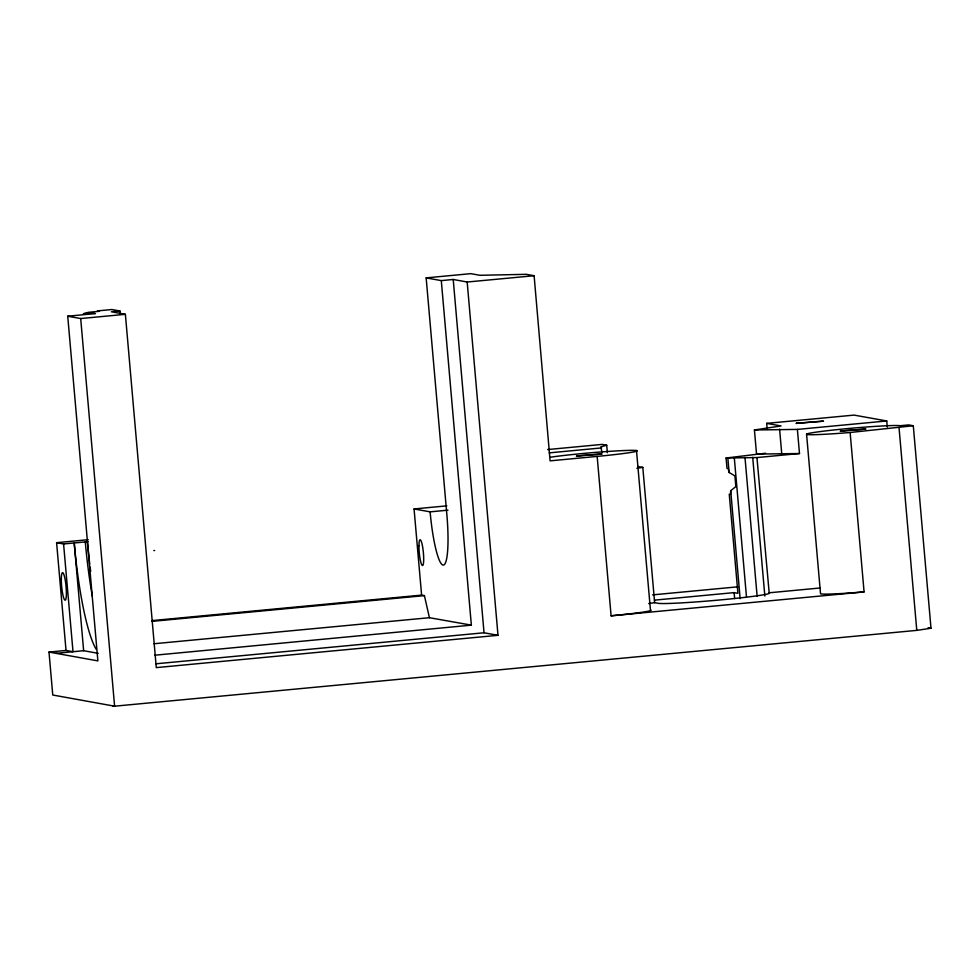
<?xml version="1.0" encoding="UTF-8"?>
<svg xmlns="http://www.w3.org/2000/svg" width="980" height="980" viewBox="0 0 980 980"><rect width="100%" height="100%" fill="white"/><g stroke="black" fill="none" stroke-linecap="round" stroke-linejoin="round"><path stroke-width="1.47" d="M765.552 453.238L726.082 458.015L726.989 468.354L728.152 468.575L729.108 472.47L734.914 475.9L735.845 486.607L730.7 490.735L730.418 494.422L729.255 494.214L737.916 593.304L734.118 592.618L654.432 600.152M607.367 452.699L606.706 445.226L600.801 446.843L602.026 452.442M754.429 429.975L797.377 429.412L799.496 453.532L756.536 454.095L754.429 429.975L781.048 425.957L766.679 423.372L767.217 429.436M112.945 706.347L916.778 630.373L931 628.241L913.287 425.749L908.668 424.916L900.155 425.724A47.285 2.058 -5 0 0 849.758 428.395A47.285 2.058 -5 0 0 806.577 434.238L820.517 593.647A47.285 2.058 -5 0 0 864.078 591.896L850.126 432.486A47.285 2.058 -5 0 1 806.577 434.238M850.126 432.486L913.287 425.749M636.878 468.269L642.807 467.387L654.64 602.663L658.131 603.3A56.276 2.45 -5 0 0 715.229 600.373A56.276 2.45 -5 0 0 769.239 593.439L756.94 457.562L726.082 458.015M648.711 603.545L654.64 602.663M88.176 541.671L63.578 543.949L56.595 542.687L66.028 650.451L73.01 651.712L63.578 543.949M154.62 655.228L471.356 625.142L441.294 280.611L426.153 277.879L446.88 514.88A51.952 8.208 84.6 0 1 443.034 565.068A51.952 8.208 84.6 0 1 430.122 511.854L414.062 508.951L421.608 595.117L424.401 595.62L429.424 617.706L471.356 625.142M426.153 277.879L470.841 273.653L479.906 275.294L526.383 274.327L534.112 275.723L550.099 460.857L597.163 456.398A47.873 2.083 -5 0 0 629.956 450.359A47.873 2.083 -5 0 0 550.699 457.17M120.197 314.041L119.928 310.991L111.414 311.787L125.379 314.323L156.286 667.613L497.999 635.31L467.178 282.019L453.213 279.484L441.294 280.611M67.73 316.209L80.691 318.549L114.599 706.188L52.761 695.016L49 652.067L97.878 660.888L67.73 316.209L95.391 313.588L91.9 312.963L83.386 313.759L88.408 312.326L99.47 311.285L97.375 310.905L111.843 309.533L119.928 310.991M80.691 318.549L125.379 314.323M467.178 282.019L534.112 275.723M766.679 423.372L854.07 415.104L886.753 420.959L887.28 427.035M547.612 449.563L602.173 444.406L606.706 445.226M549.216 452.87L601.622 447.909M797.377 429.412L886.753 420.959M756.94 457.562L799.496 453.532M56.595 542.687L88.249 539.698M414.062 508.951L446.831 505.852M430.122 511.854L447.995 510.163M152.084 620.597L421.608 595.117M151.876 621.381L424.401 595.62M652.594 594.872L737.952 586.812M49 652.067L66.028 650.451M153.86 643.762L429.424 617.706M55.983 653.329L83.643 650.708L98.196 653.329M768.773 592.839L820.334 587.963M597.163 456.398L611.104 615.808L864.078 591.896M155.992 663.791L484.034 632.774L497.999 635.31M153.835 550.576L154.62 550.503M637.686 466.468L642.807 467.387M928.06 627.715L931 628.241M90.05 566.955L90.711 571.303M89.731 564.063L87.379 542.332L85.285 541.952A108.217 17.101 84.6 0 0 92.341 596.232M899.052 427.868L916.778 630.373M779.59 429.142L781.697 453.274M752.701 457.317L764.841 596.036M744.984 457.44L757.124 596.171M734.314 457.93L746.454 596.661M727.87 458.346L729.108 472.47M730.7 490.735L740.145 598.694M734.118 592.618L734.633 598.56M636.498 450.555L650.438 609.964A47.873 2.083 -5 0 1 611.104 615.808M453.213 279.484L484.034 632.774M83.643 650.708L74.223 543.006A108.217 17.101 84.6 0 0 96.261 649.373M577.122 455.896L576.363 456.104L602.1 453.973L577.122 455.896M796.875 423.201L796.054 423.421L823.519 421.143L796.875 423.201M840.975 430.955L840.203 431.163L865.952 429.032L840.975 430.955M418.938 545.823A12.985 2.058 84.6 0 0 422.454 565.546A12.985 2.058 84.6 0 0 422.564 546.485A12.985 2.058 84.6 0 0 418.938 545.823M61.311 579.168A13.855 2.193 84.6 0 0 65.06 600.189A13.855 2.193 84.6 0 0 65.182 579.866A13.855 2.193 84.6 0 0 61.311 579.168"/></g></svg>
